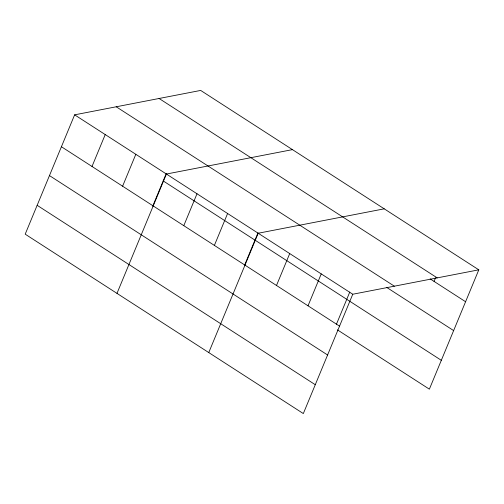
<?xml version="1.0" encoding="UTF-8"?>
<svg xmlns="http://www.w3.org/2000/svg" width="504" height="504" viewBox="0 0 504 504"><rect width="100%" height="100%" fill="white"/><g stroke="black" fill="none" stroke-linecap="round" stroke-linejoin="round"><path stroke-width="0.76" d="M478.8 269.829L200.674 90.43L74.63 114.836L25.2 234.171L303.326 413.57L352.756 294.235L478.8 269.829L429.37 389.164L337.434 329.862M92.012 166.471L105.223 134.568M122.604 186.203L135.815 154.3M152.737 206.161L166.194 173.666M116.985 293.372L166.414 174.037L292.452 149.631M183.79 225.672L197.007 193.769M214.383 245.404L227.6 213.501M244.516 265.362L257.979 232.867M208.763 352.573L258.193 233.239L384.237 208.832M276.501 285.472L289.718 253.569M308.02 305.802L321.237 273.899M336.3 324.563L349.763 292.068M434.064 281.402L435.563 277.773M159.081 98.482L437.207 277.88M430.126 278.863L465.583 301.732M116.222 106.779L394.349 286.178M386.65 287.381L453.631 330.586M74.63 114.836L352.756 294.235M163.195 180.917L441.321 360.316M61.419 146.74L339.545 326.138M49.461 175.587L327.594 354.986M37.151 205.317L315.277 384.716"/></g></svg>
